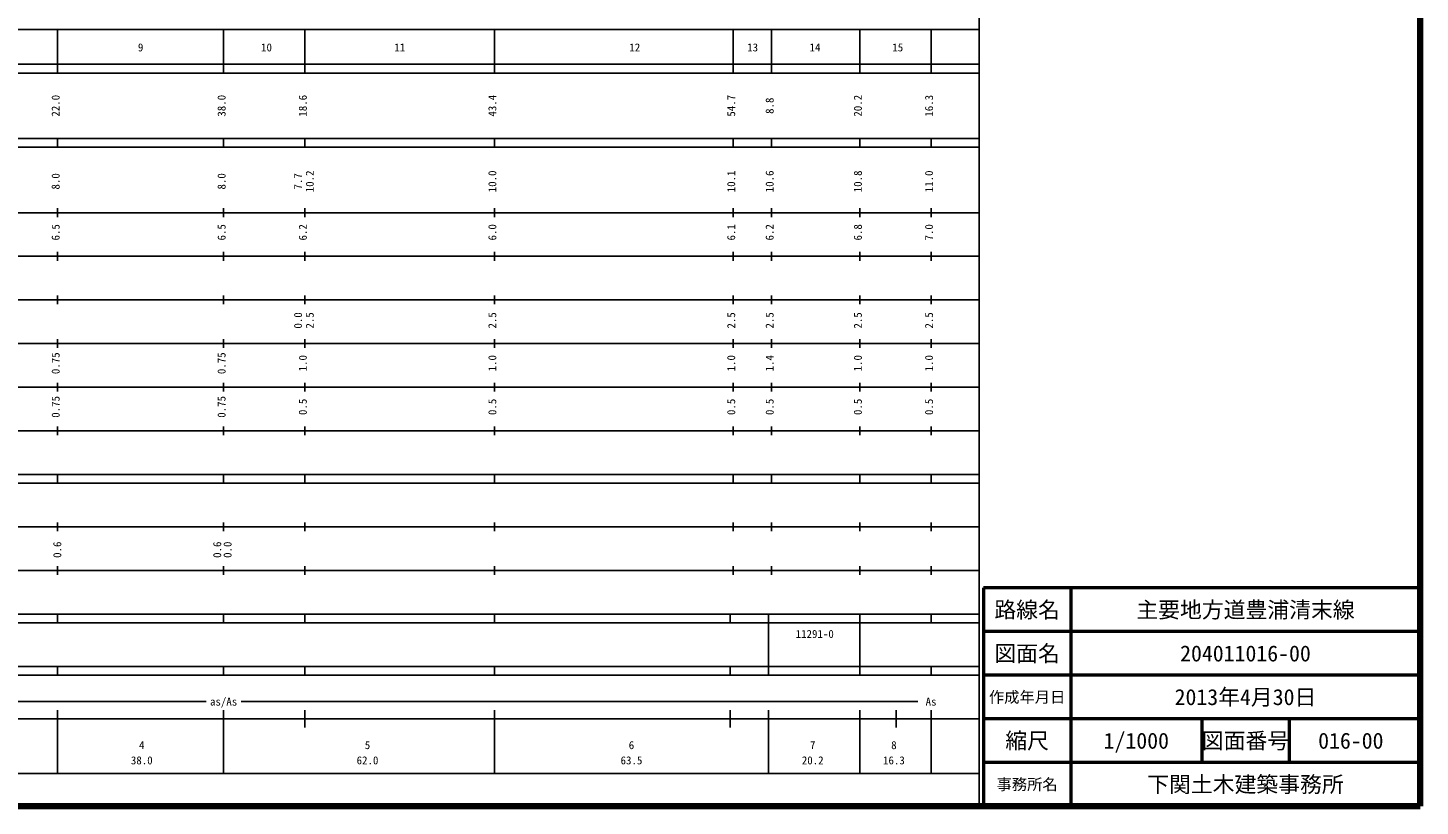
# Model space of a CAD drawing. Units: millimetres on the paper, enlarged 1000 times. Extents: x 40000 to 680000, y 20000 to 380000.
# Drawn here: x 361176 to 680000, y 20000 to 198357 of the extents above; entities that cross this region are included whole.
import ezdxf
from ezdxf.enums import TextEntityAlignment as Align

# ---------------------------------------------------------------- set-up
doc = ezdxf.new("R2010")
doc.units = ezdxf.units.MM
doc.header["$LTSCALE"] = 1000
for name, color, linetype, lineweight in [('M-TTL', 2, 'Continuous', 140), ('M-TTL-BAND', 7, 'Continuous', 25), ('M-TTL-FRAM', 2, 'Continuous', 50), ('M-TTL-LINE', 7, 'Continuous', 50)]:
    doc.layers.add(name, color=color, linetype=linetype, lineweight=lineweight)
doc.layers.add('M-TTL-TXT', color=7, linetype='Continuous')
doc.styles.add('ＭＳ ゴシック', font='')
doc.styles.get('ＭＳ ゴシック').set_extended_font_data('MS Gothic')

msp = doc.modelspace()

# ---------------------------------------------------------------- linework, layer by layer
at = {"layer": 'M-TTL'}
for p, q in [((680000, 20000), (680000, 380000)), ((40000, 20000), (680000, 20000))]:
    msp.add_line(p, q, dxfattribs=at)
at = {"layer": 'M-TTL-BAND'}
for p, q in [((579000, 20000), (579000, 370000)), ((68000, 198000), (579000, 198000)), ((368000, 188000), (368000, 198000)), ((406000, 188000), (406000, 198000)), ((424600, 188000), (424600, 198000)), ((468000, 188000), (468000, 198000)), ((522700, 188000), (522700, 198000)), ((531500, 188000), (531500, 198000)), ((551700, 188000), (551700, 198000)), ((568000, 188000), (568000, 198000)), ((40000, 190000), (579000, 190000)), ((40000, 188000), (579000, 188000)), ((40000, 173000), (579000, 173000)), ((368000, 171000), (368000, 173000)), ((406000, 171000), (406000, 173000)), ((424600, 171000), (424600, 173000)), ((468000, 171000), (468000, 173000)), ((522700, 171000), (522700, 173000)), ((531500, 171000), (531500, 173000)), ((551700, 171000), (551700, 173000)), ((568000, 171000), (568000, 173000)), ((40000, 171000), (579000, 171000)), ((368000, 155000), (368000, 157000)), ((406000, 155000), (406000, 157000)), ((424600, 155000), (424600, 157000)), ((468000, 155000), (468000, 157000)), ((522700, 155000), (522700, 157000)), ((531500, 155000), (531500, 157000)), ((551700, 155000), (551700, 157000)), ((568000, 155000), (568000, 157000)), ((40000, 156000), (579000, 156000)), ((368000, 145000), (368000, 147000)), ((406000, 145000), (406000, 147000)), ((424600, 145000), (424600, 147000)), ((468000, 145000), (468000, 147000)), ((522700, 145000), (522700, 147000)), ((531500, 145000), (531500, 147000)), ((551700, 145000), (551700, 147000)), ((568000, 145000), (568000, 147000)), ((46000, 146000), (579000, 146000)), ((52000, 136000), (579000, 136000)), ((368000, 135000), (368000, 137000)), ((406000, 135000), (406000, 137000)), ((424600, 135000), (424600, 137000)), ((468000, 135000), (468000, 137000)), ((522700, 135000), (522700, 137000)), ((531500, 135000), (531500, 137000)), ((551700, 135000), (551700, 137000)), ((568000, 135000), (568000, 137000)), ((46000, 126000), (579000, 126000)), ((368000, 125000), (368000, 127000)), ((406000, 125000), (406000, 127000)), ((424600, 125000), (424600, 127000)), ((468000, 125000), (468000, 127000)), ((522700, 125000), (522700, 127000)), ((531500, 125000), (531500, 127000)), ((551700, 125000), (551700, 127000)), ((568000, 125000), (568000, 127000)), ((52000, 116000), (579000, 116000)), ((368000, 115000), (368000, 117000)), ((406000, 115000), (406000, 117000)), ((424600, 115000), (424600, 117000)), ((468000, 115000), (468000, 117000)), ((522700, 115000), (522700, 117000)), ((531500, 115000), (531500, 117000)), ((551700, 115000), (551700, 117000)), ((568000, 115000), (568000, 117000)), ((46000, 106000), (579000, 106000)), ((368000, 105000), (368000, 107000)), ((406000, 105000), (406000, 107000)), ((424600, 105000), (424600, 107000)), ((468000, 105000), (468000, 107000)), ((522700, 105000), (522700, 107000)), ((531500, 105000), (531500, 107000)), ((551700, 105000), (551700, 107000)), ((568000, 105000), (568000, 107000)), ((40000, 96000), (579000, 96000)), ((368000, 94000), (368000, 96000)), ((406000, 94000), (406000, 96000)), ((424600, 94000), (424600, 96000)), ((468000, 94000), (468000, 96000)), ((522700, 94000), (522700, 96000)), ((531500, 94000), (531500, 96000)), ((551700, 94000), (551700, 96000)), ((568000, 94000), (568000, 96000)), ((40000, 94000), (579000, 94000)), ((49000, 84000), (579000, 84000)), ((368000, 83000), (368000, 85000)), ((406000, 83000), (406000, 85000)), ((424600, 83000), (424600, 85000)), ((468000, 83000), (468000, 85000)), ((522700, 83000), (522700, 85000)), ((531500, 83000), (531500, 85000)), ((551700, 83000), (551700, 85000)), ((568000, 83000), (568000, 85000)), ((40000, 74000), (579000, 74000)), ((368000, 73000), (368000, 75000)), ((406000, 73000), (406000, 75000)), ((424600, 73000), (424600, 75000)), ((468000, 73000), (468000, 75000)), ((522700, 73000), (522700, 75000)), ((531500, 73000), (531500, 75000)), ((551700, 73000), (551700, 75000)), ((568000, 73000), (568000, 75000)), ((40000, 64000), (579000, 64000)), ((368000, 62000), (368000, 64000)), ((406000, 62000), (406000, 64000)), ((424600, 62000), (424600, 64000)), ((468000, 62000), (468000, 64000)), ((522000, 62000), (522000, 64000)), ((530800, 62000), (530800, 64000)), ((551700, 62000), (551700, 64000)), ((568000, 62000), (568000, 64000)), ((40000, 62000), (579000, 62000)), ((530800, 52000), (530800, 62000)), ((551700, 52000), (551700, 62000)), ((40000, 52000), (579000, 52000)), ((368000, 50000), (368000, 52000)), ((406000, 50000), (406000, 52000)), ((424600, 50000), (424600, 52000)), ((468000, 50000), (468000, 52000)), ((522000, 50000), (522000, 52000)), ((530800, 50000), (530800, 52000)), ((551700, 50000), (551700, 52000)), ((568000, 50000), (568000, 52000)), ((40000, 50000), (579000, 50000)), ((71000, 44000), (402000, 44000)), ((368000, 27500), (368000, 42000)), ((406000, 27500), (406000, 42000)), ((410000, 44000), (565000, 44000)), ((424600, 38000), (424600, 42000)), ((468000, 27500), (468000, 42000)), ((522000, 38000), (522000, 42000)), ((530800, 27500), (530800, 42000)), ((551700, 27500), (551700, 42000)), ((560000, 38000), (560000, 42000)), ((568000, 27500), (568000, 42000)), ((40000, 40000), (579000, 40000)), ((68000, 27500), (579000, 27500))]:
    msp.add_line(p, q, dxfattribs=at)
at = {"layer": 'M-TTL-FRAM'}
for p, q in [((680000, 70000), (580000, 70000)), ((580000, 70000), (580000, 20000))]:
    msp.add_line(p, q, dxfattribs=at)
at = {"layer": 'M-TTL-LINE'}
for p, q in [((600000, 70000), (600000, 20000)), ((680000, 60000), (580000, 60000)), ((680000, 50000), (580000, 50000)), ((680000, 40000), (580000, 40000)), ((630000, 40000), (630000, 30000)), ((650000, 40000), (650000, 30000)), ((680000, 30000), (580000, 30000))]:
    msp.add_line(p, q, dxfattribs=at)

# ---------------------------------------------------------------- texts
at = {"layer": 'M-TTL-BAND', "style": 'ＭＳ ゴシック'}
for s, p in [('9', (387000, 192405)), ('10', (415832, 192405)), ('11', (446346, 192405)), ('12', (500159, 192405)), ('13', (527153, 192405)), ('14', (541428, 192405)), ('15', (560377, 192405)), ('as/As', (406000, 42500)), ('As', (568000, 42500)), ('4', (387261, 32523)), ('5', (438955, 32523)), ('6', (499400, 32523)), ('7', (540900, 32523)), ('8', (559500, 32523)), ('38.0', (387261, 29033)), ('62.0', (438955, 29033)), ('63.5', (499400, 29033)), ('20.2', (540900, 29033)), ('16.3', (559500, 29033))]:
    msp.add_text(s, height=1833, dxfattribs=at).set_placement(p, align=Align.BOTTOM_CENTER)
for s, p in [('22.0', (369000, 180500)), ('38.0', (407000, 180500)), ('18.6', (425600, 180500)), ('43.4', (469000, 180500)), ('54.7', (523700, 180500)), ('8.8', (532500, 180500)), ('20.2', (552700, 180500)), ('16.3', (569000, 180500)), ('8.0', (369000, 163174)), ('8.0', (407000, 163174)), ('7.7', (424510, 163174)), ('10.2', (427188, 163174)), ('10.0', (469000, 163174)), ('10.1', (523700, 163174)), ('10.6', (532500, 163174)), ('10.8', (552700, 163174)), ('11.0', (569000, 163174)), ('6.5', (369000, 151500)), ('6.5', (407000, 151500)), ('6.2', (425600, 151500)), ('6.0', (469000, 151500)), ('6.1', (523700, 151500)), ('6.2', (532500, 151500)), ('6.8', (552700, 151500)), ('7.0', (569000, 151500)), ('0.0', (424510, 131311)), ('2.5', (427188, 131311)), ('2.5', (469000, 131311)), ('2.5', (523700, 131311)), ('2.5', (532500, 131311)), ('2.5', (552700, 131311)), ('2.5', (569000, 131311)), ('0.75', (369000, 121500)), ('0.75', (407000, 121500)), ('1.0', (425600, 121500)), ('1.0', (469000, 121500)), ('1.0', (523700, 121500)), ('1.4', (532500, 121500)), ('1.0', (552700, 121500)), ('1.0', (569000, 121500)), ('0.75', (369000, 111500)), ('0.75', (407000, 111500)), ('0.5', (425600, 111500)), ('0.5', (469000, 111500)), ('0.5', (523700, 111500)), ('0.5', (532500, 111500)), ('0.5', (552700, 111500)), ('0.5', (569000, 111500)), ('0.6', (369371, 78764)), ('0.6', (406000, 78764)), ('0.0', (408370, 78764))]:
    msp.add_text(s, height=1833, rotation=90, dxfattribs=at).set_placement(p, align=Align.BOTTOM_CENTER)
msp.add_text('11291-0', height=1833, dxfattribs=at).set_placement((537000, 58000), align=Align.BOTTOM_LEFT)
at = {"layer": 'M-TTL-TXT', "style": 'ＭＳ ゴシック'}
for s, height, p in [('路線名', 3666, (590000, 65000)), ('路線名', 3666, (590000, 65000)), ('主要地方道豊浦清末線', 3666, (640000, 65000)), ('図面名', 3666, (590000, 55000)), ('図面名', 3666, (590000, 55000)), ('204011016-00', 3666, (640000, 55000)), ('作成年月日', 2566, (590000, 45000)), ('作成年月日', 2566, (590000, 45000)), ('2013年4月30日', 3666, (640000, 45000)), ('縮尺', 3666, (590000, 35000)), ('縮尺', 3666, (590000, 35000)), ('1/1000', 3666, (615000, 35000)), ('図面番号', 3666, (640000, 35000)), ('図面番号', 3666, (640000, 35000)), ('016-00', 3666, (664125, 35000)), ('事務所名', 2566, (590000, 25000)), ('事務所名', 2566, (590000, 25000)), ('下関土木建築事務所', 3666, (640000, 25000))]:
    msp.add_text(s, height=height, dxfattribs=at).set_placement(p, align=Align.MIDDLE_CENTER)

doc.saveas('drawing.dxf')
